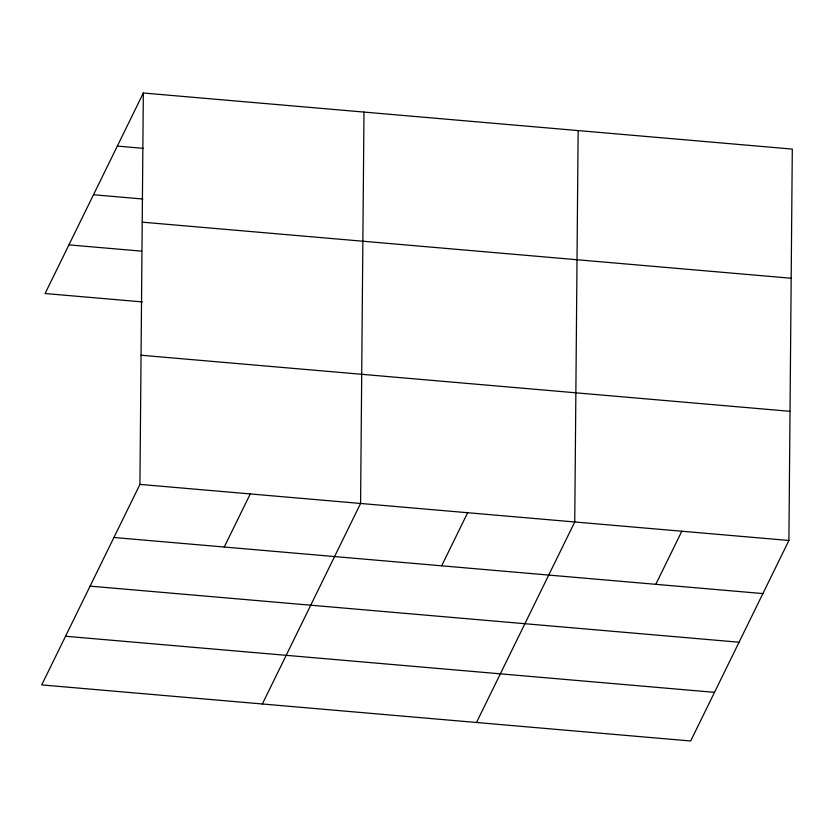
<?xml version="1.0" encoding="UTF-8"?>
<svg xmlns="http://www.w3.org/2000/svg" width="834" height="834" viewBox="0 0 834 834"><rect width="100%" height="100%" fill="white"/><g stroke="black" fill="none" stroke-linecap="round" stroke-linejoin="round"><path stroke-width="1.25" d="M139.935 484.398L143.333 93.001L792.3 149.088L788.901 540.484L690.667 740.999L41.7 684.912L139.935 484.398L788.901 540.484M363.989 112.069L360.58 503.465L262.345 703.979M578.139 130.573L574.741 521.969L476.506 722.494M143.333 93.001L45.099 293.516L142.447 301.929M224.242 547.021L250.263 493.926M441.645 565.817L467.666 512.712M655.805 584.321L681.816 531.227M117.323 146.096L143.281 148.337M93.491 194.749L142.812 199.013M142.218 222.157L791.174 278.243M68.941 244.873L141.624 251.149M141.061 355.232L790.017 411.318M113.924 537.492L762.891 593.579M90.093 586.135L739.049 642.222M65.532 636.259L714.498 692.345"/></g></svg>
